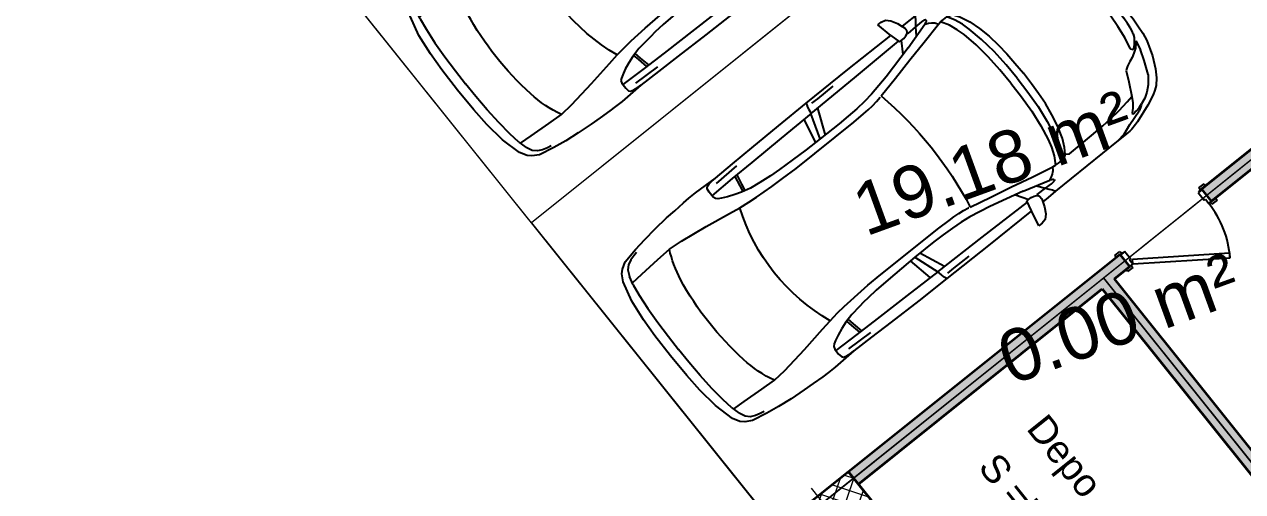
# Model space of a CAD drawing. Header units: metres. Extents: x 7511783 to 7512372, y 4692307 to 4692611.
# Drawn here: x 7511994.09 to 7512003.39, y 4692551.45 to 4692555.02 of the extents above; entities that cross this region are included whole.
import ezdxf

# ---------------------------------------------------------------- set-up
doc = ezdxf.new("R2010")
doc.units = ezdxf.units.M
doc.layers.get('0').update_dxf_attribs({"lineweight": 0})
for name, color, linetype, lineweight in [('A - Fill Zone_Pen_No__145', 144, 'Continuous', 0), ('A - Muret', 7, 'Continuous', 0), ('A - Muret_Pen_No__102', 254, 'Continuous', 0), ('A - Muret_Pen_No__7', 7, 'Continuous', 0), ('A - Shtyllat', 7, 'Continuous', 0), ('A - Shtyllat_Pen_No__1', 7, 'Continuous', 0), ('A - Shtyllat_Pen_No__7', 7, 'Continuous', 0), ('A -Polyline_Pen_No__1', 7, 'Continuous', 0), ('ARCHICAD Doors_Pen_No__42', 8, 'Continuous', 0), ('garazhat-netw', 1, 'Continuous', 0), ('Interior - Furniture _Pen_No__42', 8, 'Continuous', 0)]:
    doc.layers.add(name, color=color, linetype=linetype, lineweight=lineweight)
doc.styles.add('GENERATED_STYLE_1', font='arial.ttf')
doc.styles.get("Standard").update_dxf_attribs({"font": 'arial.ttf'})

# ---------------------------------------------------------------- blocks, each defined once
blk = doc.blocks.new('Door 22_2')
at = {"layer": 'ARCHICAD Doors_Pen_No__42', "color": 8, "linetype": 'Continuous', "lineweight": 25}
for p, q in [((-260.3921784050518, 393.9747868736185), (-237.4491209510099, 426.7408686451782)), ((349.0569425459581, -32.76608177155968), (-260.3921784050518, 393.9747868736185)), ((-237.4491209510099, 426.7408686451782), (371.9999999999999, 0)), ((-437, 0), (-437, 19)), ((-437, 19), (-387, 19)), ((-387, 0), (-437, 0)), ((-400, 0), (-437, 0)), ((-400, 0), (-437, 0)), ((-372.0000000000001, 0), (-400, 0)), ((-400, 0), (-400, -115)), ((-400, 0), (-400, -115)), ((-400, 0), (-400, -115)), ((-387, 19), (-387, 0)), ((-372.0000000000001, -40), (-372.0000000000001, 0)), ((371.9999999999999, 0), (349.0569425459581, -32.76608177155968)), ((400, 0), (372.0000000000001, 0)), ((372.0000000000001, 0), (372.0000000000001, -40)), ((387, 19), (437, 19)), ((387, 0), (387, 19)), ((437, 0), (387, 0)), ((400, -115), (400, 0)), ((400, 0), (400, -115)), ((400, 0), (400, -115)), ((400, 0), (437, 0)), ((400, 0), (437, 0)), ((437, 19), (437, 0)), ((-360, -40), (-372.0000000000001, -40)), ((-360, -115), (-360, -40)), ((372.0000000000001, -40), (360, -40)), ((360, -40), (360, -115)), ((-437, -138.9999999999999), (-437, -120)), ((-437, -120), (-387, -120)), ((-400, -120), (-437, -120)), ((-400, -120), (-437, -120)), ((-387, -138.9999999999999), (-437, -138.9999999999999)), ((-400, -120), (-400, -115)), ((-400, -115), (-375, -115)), ((-400, -115), (-360, -115)), ((-400, -115), (-400, -120)), ((-400, -115), (-400, -120)), ((-375, -120), (-400, -120)), ((-387, -120), (-387, -138.9999999999999)), ((-375, -115), (-375, -120)), ((360, -115), (400, -115)), ((375, -120), (375, -115)), ((375, -115), (400, -115)), ((400, -120), (375, -120)), ((387, -120), (437, -120)), ((387, -138.9999999999999), (387, -120)), ((437, -138.9999999999999), (387, -138.9999999999999)), ((400, -115), (400, -120)), ((400, -115), (400, -120)), ((400, -115), (400, -120)), ((400, -120), (437, -120)), ((400, -120), (437, -120)), ((437, -120), (437, -138.9999999999999))]:
    blk.add_line(p, q, dxfattribs=at)
blk.add_arc((371.9999999999999, 0), 744, 145, 180, dxfattribs=at)
blk = doc.blocks.new('Door 22')
at = {"layer": 'ARCHICAD Doors_Pen_No__42', "color": 8, "linetype": 'Continuous', "lineweight": 25}
for p, q in [((-260.3921784050518, 393.9747868736185), (-237.4491209510099, 426.7408686451782)), ((349.0569425459581, -32.76608177155968), (-260.3921784050518, 393.9747868736185)), ((-237.4491209510099, 426.7408686451782), (371.9999999999999, 0)), ((-387, 23.99999999999998), (-437, 23.99999999999998)), ((-437, 23.99999999999998), (-437, 4.99999999999999)), ((-437, 4.99999999999999), (-387, 4.99999999999999)), ((-400, 4.99999999999999), (-437, 4.99999999999999)), ((-400, 4.99999999999999), (-437, 4.99999999999999)), ((-375, 4.99999999999999), (-400, 4.99999999999999)), ((-400, 4.99999999999999), (-400, 0)), ((-400, 0), (-400, 4.99999999999999)), ((-400, 0), (-400, 4.99999999999999)), ((-400, 0), (-375, 0)), ((-372.0000000000001, 0), (-400, 0)), ((-400, 0), (-400, -115)), ((-400, -115), (-400, 0)), ((-400, -115), (-400, 0)), ((-387, 4.99999999999999), (-387, 23.99999999999998)), ((-375, 0), (-375, 4.99999999999999)), ((-372.0000000000001, -40), (-372.0000000000001, 0)), ((371.9999999999999, 0), (349.0569425459581, -32.76608177155968)), ((400, 0), (372.0000000000001, 0)), ((372.0000000000001, 0), (372.0000000000001, -40)), ((400, 4.99999999999999), (375, 4.99999999999999)), ((375, 4.99999999999999), (375, 0)), ((375, 0), (400, 0)), ((437, 23.99999999999998), (387, 23.99999999999998)), ((387, 23.99999999999998), (387, 4.99999999999999)), ((387, 4.99999999999999), (437, 4.99999999999999)), ((400, 0), (400, 4.99999999999999)), ((400, 0), (400, 4.99999999999999)), ((400, 0), (400, 4.99999999999999)), ((400, 4.99999999999999), (437, 4.99999999999999)), ((400, 4.99999999999999), (437, 4.99999999999999)), ((400, -115), (400, 0)), ((400, -115), (400, 0)), ((400, -115), (400, 0)), ((437, 4.99999999999999), (437, 23.99999999999998)), ((-360, -40), (-372.0000000000001, -40)), ((-360, -115), (-360, -40)), ((372.0000000000001, -40), (360, -40)), ((360, -40), (360, -115)), ((-387, -115), (-437, -115)), ((-437, -115), (-437, -134)), ((-400, -115), (-437, -115)), ((-400, -115), (-437, -115)), ((-437, -134), (-387, -134)), ((-400, -115), (-360, -115)), ((-387, -134), (-387, -115)), ((360, -115), (400, -115)), ((437, -115), (387, -115)), ((387, -115), (387, -134)), ((387, -134), (437, -134)), ((400, -115), (437, -115)), ((400, -115), (437, -115)), ((437, -134), (437, -115))]:
    blk.add_line(p, q, dxfattribs=at)
blk.add_arc((371.9999999999999, 0), 744, 145, 180, dxfattribs=at)
blk = doc.blocks.new('Wall_66', base_point=(75869.32925527594, -60330.84887310132))
at = {"layer": 'A - Muret_Pen_No__102', "linetype": 'Continuous', "lineweight": 0}
for points in [[(75869.3361786271, -60330.84731343524), (76217.19494140375, -61881.97998520148), (76334.28647100816, -61855.72035009675), (76161.48160433388, -61085.18428802803), (76044.50282644822, -61111.4347390955)], [(76509.35066587248, -62636.33066520369), (76392.25908123996, -62662.59030681806), (76484.16780874423, -63072.41078044781), (76601.25935708471, -63046.15113883344)], [(76659.23202568662, -63853.02110271774), (76932.5725154128, -65071.84514858833), (77049.66413633733, -65045.58550697396), (76776.3235740271, -63826.7614973954)]]:
    blk.add_hatch(color=254, dxfattribs=at).paths.add_polyline_path(points)
at = {"layer": 'A - Muret_Pen_No__7', "color": 7, "linetype": 'Continuous', "lineweight": 35}
for p, q in [((76334.28645996685, -61855.72034614041), (76326.1897406048, -61819.61711726028)), ((76217.19490684207, -61881.9799765039), (76209.09818747999, -61845.87674762376)), ((76222.0737215556, -61880.88582523875), (76217.19490684207, -61881.9799765039)), ((76334.28645996685, -61855.72034614041), (76222.0737215556, -61880.88582523875)), ((76397.13792397878, -62661.49617940397), (76392.25910926524, -62662.59033066911)), ((76392.25910926524, -62662.59033066911), (76400.35582862732, -62698.69355954925)), ((76509.35066239003, -62636.33070030564), (76397.13792397878, -62661.49617940397)), ((76509.35066239003, -62636.33070030564), (76517.44738175209, -62672.43392918578)), ((76484.16781553742, -63072.41076660584), (76476.07109617535, -63036.30753772571)), ((76484.16781553742, -63072.41076660584), (76596.38055394866, -63047.24528750751)), ((76601.2593686622, -63046.15113624237), (76593.16264930012, -63010.04790736223)), ((76596.38055394866, -63047.24528750751), (76601.2593686622, -63046.15113624237)), ((76659.23201796059, -63853.02112077106), (76771.44475637184, -63827.85564167273)), ((76659.23201796059, -63853.02112077106), (76667.32873732266, -63889.1243496512)), ((76771.44475637184, -63827.85564167273), (76776.32357108538, -63826.76149040758)), ((76776.32357108538, -63826.76149040758), (76784.42029044744, -63862.86471928772))]:
    blk.add_line(p, q, dxfattribs=at)
at = {"layer": 'A - Muret_Pen_No__7', "color": 7, "linetype": 'Continuous', "lineweight": 35, "flags": 128}
for points in [[(75869.32925527594, -60330.84887310132), (76217.19490605514, -61881.97997299497)], [(76334.28645917992, -61855.7203426315), (76161.48157373241, -61085.18427093032)], [(76392.25910665521, -62662.59031903098), (76484.16781285482, -63072.41075464419)], [(76542.17520034435, -62782.69514171164), (76509.35065978, -62636.3306886675)], [(76601.2593659796, -63046.15112428072), (76568.43483070785, -62899.78669483639)], [(76659.23201007188, -63853.02108559533), (76932.57255871246, -65071.84514858833)], [(77049.66411183725, -65045.58551822487), (76776.32356319665, -63826.76145523185)], [(76932.57255871246, -65071.84514858833), (77049.66411183725, -65045.58551822487)]]:
    blk.add_lwpolyline(points, dxfattribs=at)
at = {"layer": 'ARCHICAD Doors_Pen_No__42', "color": 8, "linetype": 'Continuous', "lineweight": 25, "zscale": 1000, "rotation": 282.6403374234971}
blk.add_blockref('Door 22_2', (76421.81856117844, -62246.02552322303), dxfattribs=at)
at = {"layer": 'ARCHICAD Doors_Pen_No__42', "color": 8, "linetype": 'Continuous', "lineweight": 25, "xscale": -0.9999999999999998, "zscale": 1000, "rotation": 282.6403374234971}
blk.add_blockref('Door 22', (76683.91265516024, -63437.55046459012), dxfattribs=at)
blk = doc.blocks.new('Wall_67', base_point=(76481.04478121082, -60316.56197944703))
at = {"layer": 'A - Muret_Pen_No__102', "linetype": 'Continuous', "lineweight": 0}
for points in [[(81552.77836814358, -59055.46211245881), (79826.08316179363, -59442.93880958888), (79852.35816777733, -59560.02692335826), (81579.05337412728, -59172.55022622819)], [(76454.7766393055, -60199.47234831565), (76481.05164528922, -60316.56046208503), (79071.77079355328, -59735.19357901111), (79045.49578756958, -59618.10546524173)]]:
    blk.add_hatch(color=254, dxfattribs=at).paths.add_polyline_path(points)
at = {"layer": 'A - Muret_Pen_No__7', "color": 7, "linetype": 'Continuous', "lineweight": 35}
for p, q in [((79826.08317875642, -59442.93879673466), (79862.18534453615, -59434.83733847004)), ((79827.1779704138, -59447.81746778597), (79826.08317875642, -59442.93879673466)), ((79852.3581785336, -59560.02690196619), (79827.1779704138, -59447.81746778597)), ((79852.3581785336, -59560.02690196619), (79888.46034431331, -59551.92544370157)), ((79045.49581054623, -59618.10546191578), (79009.3936447665, -59626.20692018042)), ((79046.5906022036, -59622.9841329671), (79045.49581054623, -59618.10546191578)), ((79071.77081032337, -59735.19356714731), (79046.5906022036, -59622.9841329671)), ((79071.77081032337, -59735.19356714731), (79035.66864454366, -59743.29502541195))]:
    blk.add_line(p, q, dxfattribs=at)
at = {"layer": 'A - Muret_Pen_No__7', "color": 7, "linetype": 'Continuous', "lineweight": 35, "flags": 128}
for points in [[(81552.7783743501, -59055.46206893427), (79826.08320539519, -59442.93879075682)], [(81579.05337412728, -59172.5501741658), (81552.7783743501, -59055.46206893427)], [(79852.35820517236, -59560.02689598835), (81579.05337412728, -59172.5501741658)], [(79045.49584574952, -59618.10545401603), (76454.76978143364, -60199.4738742155)], [(76481.04478121082, -60316.56197944703), (78808.32257254375, -59794.3123168723)], [(78925.41067878397, -59768.03731686878), (79071.7708455267, -59735.19355924756)]]:
    blk.add_lwpolyline(points, dxfattribs=at)
at = {"layer": 'ARCHICAD Doors_Pen_No__42', "color": 8, "linetype": 'Continuous', "lineweight": 25, "zscale": 1000, "rotation": 192.6478581666995}
blk.add_blockref('Door 22_2', (79462.06449442849, -59647.61023455675), dxfattribs=at)
blk = doc.blocks.new('Wall_68', base_point=(78808.32257254375, -59794.3123168723))
at = {"layer": 'A - Muret_Pen_No__102', "linetype": 'Continuous', "lineweight": 0}
blk.add_hatch(color=254, dxfattribs=at).paths.add_polyline_path([(78808.32257254375, -59794.31231687229), (79845.39199156147, -64418.59937994904), (79962.48354468626, -64392.33974958558), (78925.41067878397, -59768.03731686877)])
at = {"layer": 'A - Muret_Pen_No__7', "color": 7, "linetype": 'Continuous', "lineweight": 35, "flags": 128}
for points in [[(78808.32257254375, -59794.31231687229), (79337.90308006862, -62155.70900343581)], [(79962.48354468626, -64392.33974958558), (78925.41067878397, -59768.03731686877)], [(79364.16271043208, -62272.80055656058), (79845.39199156147, -64418.59937994904)], [(79845.39199156147, -64418.59937994904), (79962.48354468626, -64392.33974958558)]]:
    blk.add_lwpolyline(points, dxfattribs=at)
blk = doc.blocks.new('Column_159', base_point=(76249.63972063035, -60655.45351618104))
at = {"layer": 'A - Shtyllat', "linetype": 'Continuous', "lineweight": 0}
h = blk.add_hatch(dxfattribs=at)
h.set_pattern_fill('CONCRETE_BLOCK', color=18, style=0, pattern_type=2)
h.set_pattern_definition([(44.99999999999998, (0, 0), (-68.94290863686237, 68.94290863686243), []), (135.0000000000001, (0, 0), (68.94290863686219, 68.94290863686261), [])])
h.paths.add_polyline_path([(76629.94331629973, -60980.05970084323), (76454.77665111862, -60199.47233263302), (75869.33612496099, -60330.84733151885), (76044.50279014208, -61111.43469972907)])
at = {"layer": 'A - Shtyllat_Pen_No__1', "color": 7, "linetype": 'Continuous', "lineweight": 13}
for p, q in [((76232.12305411225, -60577.39477936002), (76144.5397215217, -60187.10109525492)), ((76327.69845745138, -60637.93684966293), (76620.4187205302, -60572.24935022001)), ((76171.58098380934, -60672.97018269915), (75878.86072073052, -60738.65768214207)), ((76267.15638714845, -60733.51225300206), (76354.73971973901, -61123.80593710716))]:
    blk.add_line(p, q, dxfattribs=at)
blk.add_point((76249.63972063035, -60655.45351618104), dxfattribs=at)
at = {"layer": 'A - Shtyllat_Pen_No__7', "color": 7, "linetype": 'Continuous', "lineweight": 35, "flags": 128}
blk.add_lwpolyline([(76629.94331629973, -60980.05970084323), (76454.77665111862, -60199.47233263302), (75869.33612496099, -60330.84733151885), (76044.50279014208, -61111.43469972907)], close=True, dxfattribs=at)
blk = doc.blocks.new('Car 05 22')
at = {"layer": 'Interior - Furniture _Pen_No__42', "color": 8, "linetype": 'Continuous', "lineweight": 25}
for p, q in [((1961.117547741, 983.221158223), (1928.938242309, 983.221158223)), ((1928.938242309, 983.221158223), (1957.843908175, 858.0544967500001)), ((1996.903176747, 974.9060932165999), (1961.117547741, 983.221158223)), ((2026.89661068, 945.007687052), (1996.903176747, 974.9060932165999)), ((2054.5732194, 897.577022836), (2026.89661068, 945.007687052)), ((-251.752794228, 841.043733947), (-372.3345973750002, 830.229933465)), ((-168.2198443133, 844.6061713611999), (-251.752794228, 841.043733947)), ((-78.35772569479998, 850.6357850930001), (-168.2198443133, 844.6061713611999)), ((-24.036324899, 852.2918850640001), (-78.35772569479998, 850.6357850930001)), ((40.3182760438, 852.3336850629998), (-24.036324899, 852.2918850640001)), ((230.8030912739, 845.5192631063), (40.3182760438, 852.3336850629998)), ((138.886242882, 832.3883788069998), (165.168377873, 840.275885275)), ((165.168377873, 840.275885275), (194.733578306, 844.324685204)), ((194.733578306, 844.324685204), (230.803091274, 845.519263106)), ((400.0158099590001, 847.596806379), (230.8030912739, 845.5192631063)), ((590.7241636140001, 851.6786068920001), (400.0158099590001, 847.596806379)), ((856.5325990199999, 856.169707455), (590.7241636140001, 851.6786068920001)), ((1129.8609284, 858.5331077519999), (856.5325990199999, 856.169707455)), ((1120.69723063, 838.160005195), (1120.16623076, 836.3248049650001)), ((1129.8609284, 858.5331077519999), (1120.69723063, 838.160005195)), ((1536.1071561, 860.3802508980001), (1129.8609284, 858.5331077519999)), ((1957.843908175, 858.0544967500001), (1536.1071561, 860.3802508980001)), ((1957.84390817, 858.0544967500001), (1977.22141076, 777.427813481)), ((2067.91700908, 857.6794056350001), (2054.5732194, 897.577022836)), ((2119.91703998, 857.4374531180001), (2067.91700908, 857.6794056350001)), ((2075.28112592, 835.6608695470001), (2067.91700908, 857.6794056350001)), ((2193.165590015, 856.4504063259001), (2119.91703998, 857.4374531180001)), ((2182.27381684, 834.081841238), (2193.16559002, 856.4504063260001)), ((2808.01466132, 852.5547640039999), (2193.165590015, 856.4504063259001)), ((2855.711363900001, 852.6327640009998), (2808.01466132, 852.5547640039999)), ((2808.01466132, 852.5547640039999), (2876.86636504, 843.317264394)), ((2891.44016583, 852.5287640049999), (2855.711363900001, 852.6327640009998)), ((2876.86636504, 843.317264394), (2954.16376923, 813.731165643)), ((2922.51356751, 852.034364026), (2891.44016583, 852.5287640049999)), ((2945.17226874, 849.4061641369999), (2922.51356751, 852.034364026)), ((2989.61447115, 839.6482645490003), (2945.17226874, 849.4061641369999)), ((3013.55027244, 833.064864827), (2989.61447115, 839.6482645490003)), ((-757.6903274910002, 747.022066986), (-784.8200333720001, 721.8124613509999)), ((-706.3378894982, 775.7872218095), (-757.6903274910002, 747.022066986)), ((-585.227090103, 801.027979058), (-706.3378894982, 775.7872218095)), ((-664.8727541800001, 760.961322365), (-701.0941271610001, 743.2591195180001)), ((-626.571782751, 772.4860242179999), (-664.8727541800001, 760.961322365)), ((-594.8871138119998, 778.4895580349998), (-626.571782751, 772.4860242179999)), ((-483.1389679684001, 817.2581826864), (-585.227090103, 801.027979058)), ((-372.3345973750002, 830.229933465), (-483.1389679684001, 817.2581826864)), ((124.560977278, 791.3967861309999), (129.0398444, 820.4687779309999)), ((125.693926866, 743.8968737240001), (124.560977278, 791.3967861309999)), ((327.3887276080001, 761.920895626), (125.394377448, 756.455747737)), ((129.0398444, 820.4687779309999), (138.886242882, 832.3883788069998)), ((210.873013229, 809.2317387879999), (418.0703055720001, 816.1926024380003)), ((521.9507803269998, 764.6728959719999), (327.3887276080001, 761.920895626)), ((355.2943663540001, 762.315609428), (339.1227247570001, 683.1192857359999)), ((373.4006373970002, 762.5717151969999), (357.2289958010001, 683.375391506)), ((813.627009446, 769.327996556), (521.9507803269998, 764.6728959719999)), ((1108.59023357, 773.98329714), (813.627009446, 769.327996556)), ((1036.25651944, 772.8416796290002), (996.5002997029998, 578.7916468290002)), ((1041.96657906, 578.0240872360001), (1107.56627095, 773.967136299)), ((1173.32542975, 774.895061201), (1090.33970038, 577.89253068)), ((1115.14443198, 808.948201529), (1108.59023357, 773.98329714)), ((1108.59023357, 773.98329714), (1537.61805657, 780.025947399)), ((1119.51383092, 833.2672045809999), (1115.14443198, 808.948201529)), ((1120.16623076, 836.3248049650001), (1119.51383092, 833.2672045809999)), ((1162.63563846, 830.4777734580001), (1220.13025657, 829.0713745190002)), ((1220.13025657, 829.0713745190002), (1369.65750367, 831.489072695)), ((1537.61805657, 780.025611521), (1974.99295641, 786.0764425990001)), ((1939.15395607, 686.22492547), (1995.917261, 777.427813481)), ((1977.22141076, 777.427813481), (2019.59119012, 777.427813481)), ((2000.39650233, 701.591770694), (2213.53100788, 762.9814866290001)), ((2019.59119012, 777.427813481), (2044.48611622, 783.069509224)), ((2044.48611622, 783.069509224), (2063.35562216, 792.2740022800001)), ((2063.35562216, 792.2740022800001), (2070.42572439, 799.8521965630001)), ((2068.68333559, 787.696981005), (2065.39356605, 794.4584027669999)), ((2068.68333559, 787.696981005), (2148.02030692, 790.4828861469999)), ((2070.42572439, 799.8521965630001), (2075.2191259, 809.3983893609999)), ((2075.2191259, 809.3983893609999), (2075.28112592, 835.6608695470001)), ((2106.51930118, 732.1586113790001), (2148.02030692, 790.4828861469999)), ((2148.02030692, 790.4828861469999), (2166.81146925, 813.814537484)), ((2148.02030692, 790.4828861469999), (2205.61920777, 792.204186117)), ((2166.81146925, 813.814537484), (2182.27381684, 834.081841238)), ((2205.61920777, 792.204186117), (2227.21980808, 791.0038861380001)), ((2226.59190807, 769.8777067159999), (2213.53100788, 762.9814866290001)), ((2213.53100788, 762.9814866290001), (2238.34670825, 752.240186817)), ((2234.36910819, 773.9630864369999), (2226.59190807, 769.8828865080001)), ((2227.21980808, 791.0038861380001), (2232.61990816, 790.029986155)), ((2232.61990816, 790.029986155), (2237.93539134, 787.2871225249999)), ((2238.46067648, 776.864360243), (2234.36910819, 773.9630864369999)), ((2240.81890828, 784.03918626), (2237.93539134, 787.2871225249999)), ((2238.34670825, 752.240186817), (2258.53170854, 739.717487037)), ((2238.46067648, 776.864360243), (2240.85090828, 780.5209863219999)), ((2240.85090828, 780.5209863219999), (2240.81890828, 784.03918626)), ((2904.11849592, 832.8863289209997), (2905.06820589, 832.8379901159999)), ((2954.16376923, 813.731165643), (3075.78877375, 774.6896785450001)), ((3154.26138006, 782.5577669589998), (3013.55027244, 833.064864827)), ((3022.47491973, 758.305686711), (3023.66221975, 762.4851866380001)), ((3024.49924208, 753.7186598590001), (3022.47491973, 758.305686711)), ((3023.66221975, 762.4851866380001), (3034.64521991, 765.0503865930001)), ((3037.91041996, 743.452886971), (3024.49924208, 753.7186598590001)), ((3034.64521991, 765.0503865930001), (3046.93432009, 763.817386614)), ((3046.93432009, 763.817386614), (3060.9451203, 762.9292866300001)), ((3060.9451203, 762.9292866300001), (3089.85712072, 757.3861867269998)), ((3100.48402088, 763.1120866269999), (3075.78877375, 774.6896785450001)), ((3089.85712072, 757.3861867269998), (3108.43932099, 751.4304868319999)), ((3114.13862108, 753.3111867989999), (3100.48402088, 763.1120866269999)), ((3108.43932099, 751.4304868319999), (3122.8656212, 746.4359869189999)), ((3122.8656212, 746.4359869189999), (3114.13862108, 753.3111867989999)), ((3170.0706946, 726.5554905960001), (3122.8656212, 746.4359869189999)), ((3235.883818752, 747.6101556219), (3154.26138006, 782.5577669589998)), ((3269.07948628, 728.3294692490001), (3235.883818752, 747.6101556219)), ((-815.0478655078, 667.7598955197002), (-855.0523550635, 511.0116477078998)), ((-784.8200333720001, 721.8124613509999), (-815.0478655078, 667.7598955197002)), ((-768.2719792499998, 602.2788720830002), (-750.577082573, 669.7773949330001)), ((-729.425104913, 716.3992494200002), (-750.577082573, 669.7773949330001)), ((-701.0941271610001, 743.2591195180001), (-729.425104913, 716.3992494200002)), ((132.429139117, 722.8048827370001), (125.693926866, 743.8968737240001)), ((146.670770152, 710.6062742990001), (132.429139117, 722.8048827370001)), ((171.252864179, 696.6287725440001), (146.670770152, 710.6062742990001)), ((212.566754139, 676.5412700230002), (171.252864179, 696.6287725440001)), ((266.3151410770001, 654.566867265), (212.566754139, 676.5412700230002)), ((319.4903281550001, 636.426864989), (266.3151410770001, 654.566867265)), ((339.1227247570001, 683.1192857359999), (329.5580559370001, 633.8673348859999)), ((357.2289958010001, 683.375391506), (346.76505809, 629.492778784)), ((2000.39650233, 701.591770694), (1730.35620914, 633.8338533080002)), ((1952.84760406, 621.338789111), (2122.045506540001, 659.9572884350001)), ((2122.045506540001, 659.9572884350001), (2293.79610906, 697.6509877739999)), ((2258.53170854, 739.717487037), (2269.0398087, 731.086787188)), ((2269.0398087, 731.086787188), (2278.83550884, 721.965087348)), ((2278.83550884, 721.965087348), (2293.79610906, 697.6509877739999)), ((2293.79610906, 697.6509877739999), (2317.1870094, 700.7385877199999)), ((2293.79610906, 697.6386630720001), (2293.79610906, 697.6509877739999)), ((2317.1870094, 700.7385877199999), (2345.74280982, 702.7498876850001)), ((2355.134199750001, 639.912801441), (2317.1870094, 700.7385877199999)), ((2345.74280982, 702.7498876850001), (2378.929310310001, 702.0184876970001)), ((2410.10490185, 649.1086815510001), (2378.929310310001, 702.0184876970001)), ((2378.929310310001, 702.0184876970001), (2410.57231077, 694.2028878339999)), ((2410.57231077, 694.2028878339999), (2410.58631694, 694.1782473540001)), ((2428.73881104, 681.7061880529999), (2410.57231077, 694.2028878339999)), ((2428.73881104, 681.7061880529999), (2457.25830016, 700.035535323)), ((2428.77597173, 681.700745325), (2428.73881104, 681.7061880529999)), ((2428.77597173, 681.700745325), (2456.66545813, 639.8418234830003)), ((2457.25830016, 700.035535323), (2535.4819126, 697.9905877680001)), ((2535.422612600001, 697.9916562040003), (2673.21491462, 695.5089878119999)), ((2535.46586986, 697.9894090810001), (2535.4819126, 697.988971943)), ((2673.21491462, 695.5089878119999), (2787.200816290001, 691.4809878819998)), ((2787.200816290001, 691.4809878819998), (2868.415817480001, 687.223087957)), ((2868.395882330001, 687.22488671), (2959.72331881, 678.984388101)), ((2959.72331881, 678.984388101), (2868.415817480001, 687.1969879569999)), ((2959.72331881, 678.984388101), (3047.2313201, 666.2002883250001)), ((3050.61522015, 730.6688871950001), (3037.91041996, 743.452886971)), ((3047.20992906, 666.2041971140001), (3100.00912087, 656.556188494)), ((3064.50712035, 714.6457874760001), (3050.61522015, 730.6688871950001)), ((3076.97452053, 697.807687771), (3064.50712035, 714.6457874760001)), ((3100.00912087, 656.556188494), (3076.97452053, 697.807687771)), ((3152.92075342, 553.873393456), (3100.00912087, 656.556188494)), ((3211.69204952, 701.0151137130001), (3170.0706946, 726.5554905960001)), ((3254.25934432, 663.1775183300001), (3211.69204952, 701.0151137130001)), ((3301.867263790001, 602.80900872), (3254.25934432, 663.1775183300001)), ((3298.56678787, 705.6390702070001), (3269.07948628, 728.3294692490001)), ((3337.33388997, 663.3806719909999), (3298.56678787, 705.6390702070001)), ((3374.49419199, 603.583974516), (3337.33388997, 663.3806719909999)), ((-768.2719792499998, 602.2788720830002), (-782.764796709, 510.0106247469999)), ((-764.3441764490001, 617.261773195), (-665.728145997, 623.9546285630003)), ((-665.728145997, 623.9546285630003), (-500.877431885, 634.180288886)), ((-500.877431885, 634.180288886), (-383.0238853850001, 641.9613403830001)), ((-383.0238853850001, 641.9613403830001), (-274.220886173, 631.318400078)), ((-274.220886173, 631.318400078), (-56.404854203, 600.536895199)), ((-56.404854203, 600.536895199), (145.941775497, 566.5900898169999)), ((145.941775497, 566.5900898169999), (233.261172115, 552.312592089)), ((392.7088835140001, 617.8124267930001), (319.4903281550001, 636.426864989)), ((474.8166917820001, 607.1053878569999), (392.7088835140001, 617.8124267930001)), ((521.3449804749999, 601.6186871690002), (474.8166917820001, 607.1053878569999)), ((569.9935686519999, 596.8381865689998), (521.3449804749999, 601.6186871690002)), ((652.59274858, 590.9845858339997), (569.9935686519999, 596.8381865689998)), ((772.8388193580001, 584.9903850819998), (652.59274858, 590.9845858339997)), ((907.2666866909999, 580.298084493), (772.8388193580001, 584.9903850819998)), ((1041.96657906, 578.0240872360001), (907.2666866909999, 580.298084493)), ((1227.79815085, 577.5186957939999), (1041.96657906, 578.0240872360001)), ((1316.09897866, 580.475793563), (1227.79815085, 577.5186957939999)), ((1403.02450604, 584.4121905939998), (1316.09897866, 580.475793563)), ((1483.8761315, 590.1361862749999), (1403.02450604, 584.4121905939998)), ((1562.00595611, 600.596478384), (1483.8761315, 590.1361862749999)), ((1730.35620914, 633.8338533080002), (1562.00595611, 600.596478384)), ((1610.72419049, 544.0665862469999), (1779.61280153, 581.7538898049997)), ((1779.61280153, 581.7538898049997), (1952.84760406, 621.338789111)), ((2379.77420337, 575.387091212), (2355.13301598, 639.9159014410001)), ((2397.334105950001, 514.2584815219999), (2379.77250853, 575.3929912130001)), ((2436.02871163, 583.2244924540001), (2410.10490185, 649.1086815510001)), ((2453.63941421, 521.616582688), (2436.02871163, 583.2244924540001)), ((2456.66545813, 639.8418234830003), (2487.236391870001, 574.2621729599999)), ((2487.236391870001, 574.2621729599999), (2491.79934275, 562.0052962960001)), ((2491.79994982, 562.0052962960001), (2517.90263133, 477.034766618)), ((3301.867263790001, 602.80900872), (3346.015513130001, 501.4217980699999)), ((3418.40079436, 512.7439783509999), (3374.49419199, 603.583974516)), ((-855.0523550635, 511.0116477078998), (-874.6778528530002, 344.9579771100001)), ((-782.7621654889999, 510.027376359), (-794.5333543099999, 390.6265818930001)), ((233.261172115, 552.312592089), (315.3092800730001, 541.359190513)), ((315.2936019620001, 541.3606176840001), (384.2945810830001, 535.0794906230001)), ((384.2815104790001, 535.080362318), (454.174320738, 530.4191213629999)), ((454.170282107, 530.4193907049998), (526.242583163, 526.2868907769997)), ((526.2331313149998, 526.2873073839999), (627.7018846490002, 521.814890855)), ((627.698546207, 521.8149872519999), (756.75876515, 518.0884218199999)), ((756.75876515, 518.0884218199999), (1322.62824821, 518.052230308)), ((1322.62824821, 518.052230308), (1420.49779626, 521.652890858)), ((1420.49066257, 521.652523245), (1466.64156934, 524.030772681)), ((1466.62639694, 524.0299908169999), (1510.87647584, 527.594696836)), ((1510.85529759, 527.5929907539999), (1554.25309822, 533.0576906580001)), ((1554.25309822, 533.0576906580001), (1596.82961355, 540.969674969)), ((1597.28918852, 541.1774857889999), (1596.65116701, 540.8889849259999)), ((2419.31580918, 395.7362626700001), (2397.33316008, 514.2635815229997)), ((2477.61661773, 401.0764635800001), (2453.63941421, 521.616582688)), ((2517.90263133, 477.034766618), (2537.54372273, 384.0810341510001)), ((3189.62073735, 475.569766106), (3152.92075342, 553.873393456)), ((3199.39883308, 466.7584630290001), (3189.62073735, 475.569766106)), ((3220.69886845, 454.388540188), (3199.39883308, 466.7584630290001)), ((3346.015513130001, 501.4217980699999), (3374.297465860001, 419.557472908)), ((3457.47689648, 393.0984834030001), (3418.40079436, 512.7439783509999)), ((-794.5333543099999, 390.6265818930001), (-802.4328468090001, 258.715288008)), ((2433.73206705, 266.091642182), (2419.31580918, 395.7362626700001)), ((2493.88922012, 269.050242651), (2477.61661773, 401.0764635800001)), ((2537.54372273, 384.0810341510001), (2551.45611664, 285.6281997640001)), ((3256.10680826, 439.2417534179999), (3220.67662376, 454.4014587129999)), ((3288.390194130001, 425.101248479), (3256.10680826, 439.2417534179999)), ((3319.36158057, 408.41284265), (3288.390194130001, 425.101248479)), ((3353.46269085, 384.2512837760001), (3319.36158057, 408.41284265)), ((3324.654278260001, 377.297531782), (3321.23357975, 370.497229407)), ((3328.30797666, 379.591332583), (3324.654278260001, 377.297531782)), ((3338.468372210001, 379.4523325350001), (3328.30797666, 379.591332583)), ((3363.640761200001, 357.811724976), (3338.468372210001, 379.4523325350001)), ((3377.182392130001, 359.9734848010001), (3353.46269085, 384.2512837760001)), ((3391.09039087, 344.247647689), (3374.297465860001, 419.557472908)), ((3468.34279707, 330.9338860280001), (3457.47689648, 393.0984834030001)), ((-874.6778528530002, 344.9579771100001), (-882.944054645, 194.680643518)), ((2551.45611664, 285.6281997640001), (2559.71041303, 193.693567653)), ((3321.23357975, 370.497229407), (3320.99727986, 362.132926485)), ((3320.99727986, 362.132926485), (3338.31527228, 276.8564967000001)), ((3396.66521323, 315.8049103040001), (3363.640761200001, 357.811724976)), ((3391.09039087, 344.247647689), (3377.182392130001, 359.9734848010001)), ((3408.0703938, 289.3779877820001), (3396.66521323, 315.8049103040001)), ((3408.0703938, 289.3779877820001), (3413.77629411, 267.259988716)), ((3474.4914974, 263.721088865), (3468.34279707, 330.9338860280001)), ((-882.944054645, 194.680643518), (-885.3767076889999, 0)), ((-802.4328468090001, 258.715288008), (-806.8131426489999, 124.936494209)), ((2441.61713002, 131.955220918), (2433.73181129, 266.093942182)), ((2503.10292147, 133.173421111), (2493.88922012, 269.050242651)), ((2559.71041303, 193.693567653), (2564.38081099, 101.185635342)), ((3338.31527228, 276.8564967000001), (3351.882966340001, 172.661960307)), ((3413.77548775, 267.2641933500001), (3418.45445829, 242.866384828)), ((3418.452194370001, 242.878189745), (3424.044894670001, 200.723791525)), ((3424.044894670001, 200.723791525), (3427.72848251, 152.023715234)), ((3478.33319761, 199.917191559), (3474.4914974, 263.721088865)), ((3479.35651311, 164.9481933352), (3478.33319761, 199.917191559)), ((-806.8131426489999, 124.936494209), (-808.0470753050001, 0)), ((2444.0197128, -0.0273000043277), (2441.61701245, 131.957220918)), ((2506.01959488, -3.86e-13), (2503.10292147, 133.173421111)), ((2564.38081099, 101.185635342), (2566.01761027, -0.00610000213065)), ((3351.882966340001, 172.661960307), (3358.343763510001, 75.87012649980001)), ((3432.36383112, 39.98011396419999), (3427.72848251, 152.023715234)), ((3489.519598210001, 164.9481933352), (3479.35651311, 164.9481933352)), ((3489.519598210001, -164.9481933352), (3489.519598210001, 164.9481933352)), ((-885.3767076889999, 0), (-882.944054645, -194.680643518)), ((-806.8131426489999, -124.936494209), (-808.0470753050001, 1.477e-13)), ((2444.0197128, 0.0273000043271), (2441.61701245, -131.957220918)), ((2564.38081099, -101.185635342), (2566.01761027, 0.00610000212997)), ((3353.95786543, 27.8932505984), (3358.343763510001, 75.87012649980001)), ((3353.95786543, 27.8932505984), (3353.95786543, -0.7649002671629999)), ((3353.95786543, -27.8932505984), (3353.95786543, 0.7649002671619999)), ((3370.89075802, 11.74110410089999), (3370.32315827, -0.7649002671629999)), ((3370.89075802, -11.74110410089999), (3370.32315827, 0.7649002671619999)), ((3372.49235732, 23.6550082622), (3370.89075802, 11.74110410089999)), ((3376.267285060001, 38.99395092400001), (3372.49235732, 23.6550082622)), ((3381.98685317, 46.5714162664), (3376.267285060001, 38.99395092400001)), ((3386.21005132, 48.3522168884), (3381.98685317, 46.5714162664)), ((3386.21005132, 48.3522168884), (3394.28954778, 48.3522168884)), ((3398.51284593, 46.5714162664), (3394.28954778, 48.3522168884)), ((3404.23226311, 38.99375151340001), (3398.51284593, 46.5714162664)), ((3404.23226311, 38.99375151340001), (3408.00714178, 23.6550082622)), ((3408.00714178, 23.6550082622), (3409.766541010001, 8.055102813469999)), ((3409.766541010001, 8.055102813469999), (3409.766541010001, -4.961e-13)), ((3431.76949509, 57.3729975776), (3431.76949509, 56.7710829698)), ((3432.04453126, -0.0109000038072), (3432.36383112, 39.98011396419999)), ((3432.04453126, 0.0109000038063), (3432.36383112, -39.98011396419999)), ((2506.01959488, -2.78e-13), (2503.10292147, -133.173421111)), ((3351.882966340001, -172.661960307), (3358.343763510001, -75.87012649980001)), ((3353.95786543, -27.8932505984), (3358.343763510001, -75.87012649980001)), ((3372.49235732, -23.6550082622), (3370.89075802, -11.74110410089999)), ((3376.267285060001, -38.99395092400001), (3372.49235732, -23.6550082622)), ((3381.98685317, -46.5714162664), (3376.267285060001, -38.99395092400001)), ((3386.21005132, -48.3522168884), (3381.98685317, -46.5714162664)), ((3386.21005132, -48.3522168884), (3394.28954778, -48.3522168884)), ((3398.51284593, -46.5714162664), (3394.28954778, -48.3522168884)), ((3404.23226311, -38.99375151340001), (3398.51284593, -46.5714162664)), ((3404.23226311, -38.99375151340001), (3408.00714178, -23.6550082622)), ((3408.00714178, -23.6550082622), (3409.766541010001, -8.055102813469999)), ((3409.766541010001, -8.055102813469999), (3409.766541010001, -3.892e-13)), ((3432.36383112, -39.98011396419999), (3427.72848251, -152.023715234)), ((3431.76949509, -57.3729975776), (3431.76949509, -56.7710829698)), ((-802.4328468090001, -258.715288008), (-806.8131426489999, -124.936494209)), ((2441.61713002, -131.955220918), (2433.73181129, -266.093942182)), ((2503.10292147, -133.173421111), (2493.88922012, -269.050242651)), ((2559.71041303, -193.693567653), (2564.38081099, -101.185635342)), ((3338.31527228, -276.8564967000001), (3351.882966340001, -172.661960307)), ((3424.044894670001, -200.723791525), (3427.72848251, -152.023715234)), ((3478.33319761, -199.917191559), (3479.35651311, -164.9481933352)), ((3479.35651311, -164.9481933352), (3489.519598210001, -164.9481933352)), ((-882.944054645, -194.680643518), (-874.6778528530002, -344.9579771100001)), ((-794.5333543099999, -390.6265818930001), (-802.4328468090001, -258.715288008)), ((2433.73206705, -266.091642182), (2419.31580918, -395.7362626700001)), ((2493.88922012, -269.050242651), (2477.61661773, -401.0764635800001)), ((2551.45611664, -285.6281997640001), (2559.71041303, -193.693567653)), ((3320.99727986, -362.132926485), (3338.31527228, -276.8564967000001)), ((3408.0703938, -289.3779877820001), (3413.77629411, -267.259988716)), ((3413.77548775, -267.2641933500001), (3418.45445829, -242.866384828)), ((3418.452194370001, -242.878189745), (3424.044894670001, -200.723791525)), ((3468.34279707, -330.9338860280001), (3474.4914974, -263.721088865)), ((3474.4914974, -263.721088865), (3478.33319761, -199.917191559)), ((-874.6778528530002, -344.9579771100001), (-855.0523550635, -511.0116477078998)), ((2537.54372273, -384.0810341510001), (2551.45611664, -285.6281997640001)), ((3321.23357975, -370.497229407), (3320.99727986, -362.132926485)), ((3324.654278260001, -377.297531782), (3321.23357975, -370.497229407)), ((3363.640761200001, -357.811724976), (3338.468372210001, -379.4523325350001)), ((3377.182392130001, -359.9734848010001), (3353.46269085, -384.2512837760001)), ((3396.66521323, -315.8049103040001), (3363.640761200001, -357.811724976)), ((3391.09039087, -344.247647689), (3374.297465860001, -419.557472908)), ((3391.09039087, -344.247647689), (3377.182392130001, -359.9734848010001)), ((3408.0703938, -289.3779877820001), (3396.66521323, -315.8049103040001)), ((3457.47689648, -393.0984834030001), (3468.34279707, -330.9338860280001)), ((-782.7621654889999, -510.027376359), (-794.5333543099999, -390.6265818930001)), ((2419.31580918, -395.7362626700001), (2397.33316008, -514.2635815229997)), ((2477.61661773, -401.0764635800001), (2453.63941421, -521.616582688)), ((2517.90263133, -477.034766618), (2537.54372273, -384.0810341510001)), ((3220.69886845, -454.388540188), (3199.39883308, -466.7584630290001)), ((3256.10680826, -439.2417534179999), (3220.67662376, -454.4014587129999)), ((3288.390194130001, -425.101248479), (3256.10680826, -439.2417534179999)), ((3319.36158057, -408.41284265), (3288.390194130001, -425.101248479)), ((3353.46269085, -384.2512837760001), (3319.36158057, -408.41284265)), ((3328.30797666, -379.591332583), (3324.654278260001, -377.297531782)), ((3338.468372210001, -379.4523325350001), (3328.30797666, -379.591332583)), ((3346.015513130001, -501.4217980699999), (3374.297465860001, -419.557472908)), ((3418.40079436, -512.7439783509999), (3457.47689648, -393.0984834030001)), ((-855.0523550635, -511.0116477078998), (-815.0478655078, -667.7598955197002)), ((-768.2719792499998, -602.2788720830002), (-782.764796709, -510.0106247469999)), ((145.941775497, -566.5900898169999), (233.261172115, -552.312592089)), ((233.261172115, -552.312592089), (315.3092800730001, -541.359190513)), ((315.2936019620001, -541.3606176840001), (384.2945810830001, -535.0794906230001)), ((384.2815104790001, -535.080362318), (454.174320738, -530.4191213629999)), ((454.170282107, -530.4193907049998), (526.242583163, -526.2868907769997)), ((526.2331313149998, -526.2873073839999), (627.7018846490002, -521.814890855)), ((627.698546207, -521.8149872519999), (756.75876515, -518.0884218199999)), ((756.75876515, -518.0884218199999), (1322.62824821, -518.052230308)), ((1322.62824821, -518.052230308), (1420.49779626, -521.652890858)), ((1420.49066257, -521.652523245), (1466.64156934, -524.030772681)), ((1466.62639694, -524.0299908169999), (1510.87647584, -527.594696836)), ((1510.85529759, -527.5929907539999), (1554.25309822, -533.0576906580001)), ((1554.25309822, -533.0576906580001), (1596.82961355, -540.969674969)), ((1597.28918852, -541.1774857889999), (1596.65116701, -540.8889849259999)), ((1610.72419049, -544.0665862469999), (1779.61280153, -581.7538898049997)), ((2397.334105950001, -514.2584815219999), (2379.77250853, -575.3929912130001)), ((2453.63941421, -521.616582688), (2436.02871163, -583.2244924540001)), ((2491.79994982, -562.0052962960001), (2517.90263133, -477.034766618)), ((3152.92075342, -553.873393456), (3100.00912087, -656.556188494)), ((3189.62073735, -475.569766106), (3152.92075342, -553.873393456)), ((3199.39883308, -466.7584630290001), (3189.62073735, -475.569766106)), ((3301.867263790001, -602.80900872), (3346.015513130001, -501.4217980699999)), ((3374.49419199, -603.583974516), (3418.40079436, -512.7439783509999)), ((-768.2719792499998, -602.2788720830002), (-750.577082573, -669.7773949330001)), ((-764.3441764490001, -617.261773195), (-665.728145997, -623.9546285630003)), ((-665.728145997, -623.9546285630003), (-500.877431885, -634.180288886)), ((-500.877431885, -634.180288886), (-383.0238853850001, -641.9613403830001)), ((-383.0238853850001, -641.9613403830001), (-274.220886173, -631.318400078)), ((-274.220886173, -631.318400078), (-56.404854203, -600.536895199)), ((-56.404854203, -600.536895199), (145.941775497, -566.5900898169999)), ((319.4903281550001, -636.426864989), (266.3151410770001, -654.566867265)), ((392.7088835140001, -617.8124267930001), (319.4903281550001, -636.426864989)), ((339.1227247570001, -683.1192857359999), (329.5580559370001, -633.8673348859999)), ((357.2289958010001, -683.375391506), (346.76505809, -629.492778784)), ((474.8166917820001, -607.1053878569999), (392.7088835140001, -617.8124267930001)), ((521.3449804749999, -601.6186871690002), (474.8166917820001, -607.1053878569999)), ((569.9935686519999, -596.8381865689998), (521.3449804749999, -601.6186871690002)), ((652.59274858, -590.9845858339997), (569.9935686519999, -596.8381865689998)), ((772.8388193580001, -584.9903850819998), (652.59274858, -590.9845858339997)), ((907.2666866909999, -580.298084493), (772.8388193580001, -584.9903850819998)), ((1041.96657906, -578.0240872360001), (907.2666866909999, -580.298084493)), ((1036.25651944, -772.8416796290002), (996.5002997029998, -578.7916468290002)), ((1227.79815085, -577.5186957939999), (1041.96657906, -578.0240872360001)), ((1041.96657906, -578.0240872360001), (1107.56627095, -773.967136299)), ((1173.32542975, -774.895061201), (1090.33970038, -577.89253068)), ((1316.09897866, -580.475793563), (1227.79815085, -577.5186957939999)), ((1403.02450604, -584.4121905939998), (1316.09897866, -580.475793563)), ((1483.8761315, -590.1361862749999), (1403.02450604, -584.4121905939998)), ((1562.00595611, -600.596478384), (1483.8761315, -590.1361862749999)), ((1730.35620914, -633.8338533080002), (1562.00595611, -600.596478384)), ((2000.39650233, -701.591770694), (1730.35620914, -633.8338533080002)), ((1779.61280153, -581.7538898049997), (1952.84760406, -621.338789111)), ((1952.84760406, -621.338789111), (2122.045506540001, -659.9572884350001)), ((2355.134199750001, -639.912801441), (2317.1870094, -700.7385877199999)), ((2379.77420337, -575.387091212), (2355.13301598, -639.9159014410001)), ((2410.10490185, -649.1086815510001), (2378.929310310001, -702.0184876970001)), ((2436.02871163, -583.2244924540001), (2410.10490185, -649.1086815510001)), ((2428.77597173, -681.700745325), (2456.66545813, -639.8418234830003)), ((2456.66545813, -639.8418234830003), (2487.236391870001, -574.2621729599999)), ((2487.236391870001, -574.2621729599999), (2491.79934275, -562.0052962960001)), ((3301.867263790001, -602.80900872), (3254.25934432, -663.1775183300001)), ((3337.33388997, -663.3806719909999), (3374.49419199, -603.583974516)), ((-815.0478655078, -667.7598955197002), (-784.8200333720001, -721.8124613509999)), ((-784.8200333720001, -721.8124613509999), (-757.6903274910002, -747.022066986)), ((-729.425104913, -716.3992494200002), (-750.577082573, -669.7773949330001)), ((-701.0941271610001, -743.2591195180001), (-729.425104913, -716.3992494200002)), ((-664.8727541800001, -760.961322365), (-701.0941271610001, -743.2591195180001)), ((125.693926866, -743.8968737240001), (124.560977278, -791.3967861309999)), ((132.429139117, -722.8048827370001), (125.693926866, -743.8968737240001)), ((146.670770152, -710.6062742990001), (132.429139117, -722.8048827370001)), ((171.252864179, -696.6287725440001), (146.670770152, -710.6062742990001)), ((212.566754139, -676.5412700230002), (171.252864179, -696.6287725440001)), ((266.3151410770001, -654.566867265), (212.566754139, -676.5412700230002)), ((355.2943663540001, -762.315609428), (339.1227247570001, -683.1192857359999)), ((373.4006373970002, -762.5717151969999), (357.2289958010001, -683.375391506)), ((1939.15395607, -686.22492547), (1995.917261, -777.427813481)), ((2000.39650233, -701.591770694), (2213.53100788, -762.9814866290001)), ((2106.51930118, -732.1586113790001), (2148.02030692, -790.4828861469999)), ((2122.045506540001, -659.9572884350001), (2293.79610906, -697.6509877739999)), ((2238.34670825, -752.240186817), (2258.53170854, -739.717487037)), ((2258.53170854, -739.717487037), (2269.0398087, -731.086787188)), ((2269.0398087, -731.086787188), (2278.83550884, -721.965087348)), ((2278.83550884, -721.965087348), (2293.79610906, -697.6509877739999)), ((2293.79610906, -697.6386630720001), (2293.79610906, -697.6509877739999)), ((2293.79610906, -697.6509877739999), (2317.1870094, -700.7385877199999)), ((2317.1870094, -700.7385877199999), (2345.74280982, -702.7498876850001)), ((2345.74280982, -702.7498876850001), (2378.929310310001, -702.0184876970001)), ((2378.929310310001, -702.0184876970001), (2410.57231077, -694.2028878339999)), ((2428.73881104, -681.7061880529999), (2410.57231077, -694.2028878339999)), ((2410.57231077, -694.2028878339999), (2410.58631694, -694.1782473540001)), ((2428.77597173, -681.700745325), (2428.73881104, -681.7061880529999)), ((2428.73881104, -681.7061880529999), (2457.25830016, -700.035535323)), ((2457.25830016, -700.035535323), (2535.4819126, -697.9905877680001)), ((2535.422612600001, -697.9916562040003), (2673.21491462, -695.5089878119999)), ((2535.46586986, -697.9894090810001), (2535.4819126, -697.988971943)), ((2673.21491462, -695.5089878119999), (2787.200816290001, -691.4809878819998)), ((2787.200816290001, -691.4809878819998), (2868.415817480001, -687.223087957)), ((2868.395882330001, -687.22488671), (2959.72331881, -678.984388101)), ((2959.72331881, -678.984388101), (2868.415817480001, -687.1969879569999)), ((2959.72331881, -678.984388101), (3047.2313201, -666.2002883250001)), ((3037.91041996, -743.452886971), (3024.49924208, -753.7186598590001)), ((3050.61522015, -730.6688871950001), (3037.91041996, -743.452886971)), ((3047.20992906, -666.2041971140001), (3100.00912087, -656.556188494)), ((3064.50712035, -714.6457874760001), (3050.61522015, -730.6688871950001)), ((3076.97452053, -697.807687771), (3064.50712035, -714.6457874760001)), ((3100.00912087, -656.556188494), (3076.97452053, -697.807687771)), ((3170.0706946, -726.5554905960001), (3122.8656212, -746.4359869189999)), ((3211.69204952, -701.0151137130001), (3170.0706946, -726.5554905960001)), ((3254.25934432, -663.1775183300001), (3211.69204952, -701.0151137130001)), ((3235.883818752, -747.6101556219), (3269.07948628, -728.3294692490001)), ((3269.07948628, -728.3294692490001), (3298.56678787, -705.6390702070001)), ((3298.56678787, -705.6390702070001), (3337.33388997, -663.3806719909999)), ((-757.6903274910002, -747.022066986), (-706.3378894982, -775.7872218095)), ((-706.3378894982, -775.7872218095), (-585.227090103, -801.027979058)), ((-626.571782751, -772.4860242179999), (-664.8727541800001, -760.961322365)), ((-594.8871138119998, -778.4895580349998), (-626.571782751, -772.4860242179999)), ((-585.227090103, -801.027979058), (-483.149337101, -817.256968783)), ((-483.149337101, -817.256968783), (-372.3345973750002, -830.229933465)), ((-372.3345973750002, -830.229933465), (-251.752794228, -841.043733947)), ((124.560977278, -791.3967861309999), (129.0398444, -820.4687779309999)), ((327.3887276080001, -761.920895626), (125.394377448, -756.455747737)), ((129.0398444, -820.4687779309999), (138.886242882, -832.3883788069998)), ((138.886242882, -832.3883788069998), (165.168377873, -840.275885275)), ((210.873013229, -809.2317387879999), (418.0703055720001, -816.1926024380003)), ((521.9507803269998, -764.6728959719999), (327.3887276080001, -761.920895626)), ((813.627009446, -769.327996556), (521.9507803269998, -764.6728959719999)), ((1108.59023357, -773.98329714), (813.627009446, -769.327996556)), ((1108.59023357, -773.98329714), (1537.61805657, -780.025947399)), ((1115.14443198, -808.948201529), (1108.59023357, -773.98329714)), ((1119.51383092, -833.2672045809999), (1115.14443198, -808.948201529)), ((1120.16623076, -836.3248049650001), (1119.51383092, -833.2672045809999)), ((1120.69723063, -838.160005195), (1120.16623076, -836.3248049650001)), ((1162.63563846, -830.4777734580001), (1220.13025657, -829.0713745190002)), ((1220.13025657, -829.0713745190002), (1369.65750367, -831.489072695)), ((1537.61805657, -780.025611521), (1974.99295641, -786.0764425990001)), ((1957.84390817, -858.0544967500001), (1977.22141076, -777.427813481)), ((1977.22141076, -777.427813481), (2019.59119012, -777.427813481)), ((2019.59119012, -777.427813481), (2044.48611622, -783.069509224)), ((2044.48611622, -783.069509224), (2063.35562216, -792.2740022800001)), ((2063.35562216, -792.2740022800001), (2070.42572439, -799.8521965630001)), ((2068.68333559, -787.696981005), (2065.39356605, -794.4584027669999)), ((2075.28112592, -835.6608695470001), (2067.91700908, -857.6794056350001)), ((2068.68333559, -787.696981005), (2148.02030692, -790.4828861469999)), ((2070.42572439, -799.8521965630001), (2075.2191259, -809.3983893609999)), ((2075.2191259, -809.3983893609999), (2075.28112592, -835.6608695470001)), ((2148.02030692, -790.4828861469999), (2166.81146925, -813.814537484)), ((2148.02030692, -790.4828861469999), (2205.61920777, -792.204186117)), ((2166.81146925, -813.814537484), (2182.27381684, -834.081841238)), ((2182.27381684, -834.081841238), (2193.16559002, -856.4504063260001)), ((2205.61920777, -792.204186117), (2227.21980808, -791.0038861380001)), ((2213.53100788, -762.9814866290001), (2238.34670825, -752.240186817)), ((2226.59190807, -769.8777067159999), (2213.53100788, -762.9814866290001)), ((2234.36910819, -773.9630864369999), (2226.59190807, -769.8828865080001)), ((2227.21980808, -791.0038861380001), (2232.61990816, -790.029986155)), ((2232.61990816, -790.029986155), (2237.93539134, -787.2871225249999)), ((2238.46067648, -776.864360243), (2234.36910819, -773.9630864369999)), ((2240.81890828, -784.03918626), (2237.93539134, -787.2871225249999)), ((2238.46067648, -776.864360243), (2240.85090828, -780.5209863219999)), ((2240.85090828, -780.5209863219999), (2240.81890828, -784.03918626)), ((2876.86636504, -843.317264394), (2954.16376923, -813.731165643)), ((2954.16376923, -813.731165643), (3075.78877375, -774.6896785450001)), ((2989.61447115, -839.6482645490003), (3013.55027244, -833.064864827)), ((3013.55027244, -833.064864827), (3154.26138006, -782.5577669589998)), ((3024.49924208, -753.7186598590001), (3022.47491973, -758.305686711)), ((3022.47491973, -758.305686711), (3023.66221975, -762.4851866380001)), ((3023.66221975, -762.4851866380001), (3034.64521991, -765.0503865930001)), ((3034.64521991, -765.0503865930001), (3046.93432009, -763.817386614)), ((3046.93432009, -763.817386614), (3060.9451203, -762.9292866300001)), ((3060.9451203, -762.9292866300001), (3089.85712072, -757.3861867269998)), ((3100.48402088, -763.1120866269999), (3075.78877375, -774.6896785450001)), ((3089.85712072, -757.3861867269998), (3108.43932099, -751.4304868319999)), ((3114.13862108, -753.3111867989999), (3100.48402088, -763.1120866269999)), ((3108.43932099, -751.4304868319999), (3122.8656212, -746.4359869189999)), ((3122.8656212, -746.4359869189999), (3114.13862108, -753.3111867989999)), ((3154.26138006, -782.5577669589998), (3235.883818752, -747.6101556219)), ((-251.752794228, -841.043733947), (-168.2198443133, -844.6061713611999)), ((-168.2198443133, -844.6061713611999), (-78.35772569479998, -850.6357850930001)), ((-78.35772569479998, -850.6357850930001), (-24.036324899, -852.2918850640001)), ((-24.036324899, -852.2918850640001), (40.3182760438, -852.3336850629998)), ((40.3182760438, -852.3336850629998), (230.8030912739, -845.5192631063)), ((165.168377873, -840.275885275), (194.733578306, -844.324685204)), ((194.733578306, -844.324685204), (230.803091274, -845.519263106)), ((230.8030912739, -845.5192631063), (400.0158099590001, -847.596806379)), ((400.0158099590001, -847.596806379), (590.7241636140001, -851.6786068920001)), ((590.7241636140001, -851.6786068920001), (856.5325990199999, -856.169707455)), ((856.5325990199999, -856.169707455), (1129.8609284, -858.5331077519999)), ((1129.8609284, -858.5331077519999), (1120.69723063, -838.160005195)), ((1129.8609284, -858.5331077519999), (1536.1071561, -860.3802508980001)), ((1536.1071561, -860.3802508980001), (1957.84390817, -858.0544967500001)), ((1957.84390817, -858.0544967500001), (1928.938242309, -983.221158223)), ((2026.89661068, -945.007687052), (2054.5732194, -897.577022836)), ((2054.5732194, -897.577022836), (2067.917009081, -857.6794056350001)), ((2067.917009081, -857.6794056350001), (2119.91703998, -857.4374531180001)), ((2119.91703998, -857.4374531180001), (2193.165590015, -856.4504063259001)), ((2193.165590015, -856.4504063259001), (2808.01466132, -852.5547640039999)), ((2808.01466132, -852.5547640039999), (2876.86636504, -843.317264394)), ((2808.01466132, -852.5547640039999), (2855.711363900001, -852.6327640009998)), ((2855.711363900001, -852.6327640009998), (2891.44016583, -852.5287640049999)), ((2891.44016583, -852.5287640049999), (2922.51356751, -852.034364026)), ((2922.51356751, -852.034364026), (2945.17226874, -849.4061641369999)), ((2945.17226874, -849.4061641369999), (2989.61447115, -839.6482645490003)), ((1928.938242309, -983.221158223), (1961.117547741, -983.221158223)), ((1961.117547741, -983.221158223), (1996.903176747, -974.9060932165999)), ((1996.903176747, -974.9060932165999), (2026.89661068, -945.007687052))]:
    blk.add_line(p, q, dxfattribs=at)
for centre, radius, start, end in [((492.8743121958, 217.6762888661), 973.2499460395999, 154.1544541405, 170.9117329646), ((1649.811844864, 0), 1520.416064058, 158.6992078, 201.3007921999999), ((-1245.217819199, 0), 2907.303426369, 349.2141992177, 10.78580078235), ((1856.361619248, -1.736472437241999), 2353.963924674, 170.8803955853, 189.9222862500999), ((492.8743121958, -217.6762888661), 973.2499460395999, 191.230533967, 205.8455458595)]:
    blk.add_arc(centre, radius, start, end, dxfattribs=at)

msp = doc.modelspace()

# ---------------------------------------------------------------- linework, layer by layer
for points in [[(7512002.85542457, 4692557.428338786), (7511997.95773155, 4692553.505499894), (7511996.082280886, 4692555.847013252), (7512000.979975108, 4692559.769853945), (7512002.85542457, 4692557.428338786)], [(7512002.324130381, 4692553.085458189), (7512004.493643157, 4692554.823143846), (7512004.531152171, 4692554.776313579), (7512004.807081511, 4692554.997321015), (7512007.767268024, 4692551.295859007), (7512005.323833362, 4692549.339300228), (7512002.324130381, 4692553.085458189)], [(7512001.581604542, 4692549.23684744), (7511999.993950954, 4692551.219577452), (7512002.324135303, 4692553.085452041), (7512003.911788891, 4692551.102722029), (7512001.581604542, 4692549.23684744)]]:
    msp.add_lwpolyline(points, close=True)
msp.add_lwpolyline([(7512002.855424561, 4692557.428338783), (7511997.95773157, 4692553.505499855), (7511999.720734714, 4692551.304377991, -0.303477620488292), (7511999.71804228, 4692551.079569539), (7511999.832607324, 4692551.164704247), (7511999.87012853, 4692551.117883749), (7512004.766785817, 4692555.041987438), (7512002.855424561, 4692557.428338783)], format="xyb", close=True)
at = {"layer": 'A -Polyline_Pen_No__1', "color": 7, "linetype": 'Continuous', "lineweight": 13}
msp.add_lwpolyline([(7511969.876201952, 4692527.166784963), (7511999.678525314, 4692551.03715366, 0.4142135623730928), (7511999.709596161, 4692551.318284595), (7511980.077756172, 4692575.828775027)], format="xyb", dxfattribs=at)
msp.add_lwpolyline([(7512002.85542457, 4692557.428338786), (7511997.95773155, 4692553.505499894)], dxfattribs=at)
at = {"layer": 'garazhat-netw', "color": 1, "linetype": 'Continuous', "lineweight": 0}
for p, q in [((7512002.855424561, 4692557.428338783), (7511997.957731571, 4692553.505499855)), ((7512002.855424561, 4692557.428338783), (7511997.957731571, 4692553.505499855)), ((7511997.957731571, 4692553.505499855), (7511996.082280886, 4692555.847013252)), ((7511999.995152954, 4692551.218076344), (7512004.493643157, 4692554.823143846)), ((7512002.324130381, 4692553.085458189), (7512004.493643157, 4692554.823143846)), ((7511997.957731571, 4692553.505499855), (7511999.720734714, 4692551.304377991)), ((7511999.993950954, 4692551.219577452), (7512002.324130381, 4692553.085458189)), ((7512002.324594233, 4692553.084878909), (7512002.324130381, 4692553.085458189)), ((7512002.324130381, 4692553.085458189), (7512002.324594233, 4692553.084878909)), ((7512005.323833362, 4692549.339300228), (7512002.324594233, 4692553.084878909)), ((7512002.324594233, 4692553.084878909), (7512003.911788893, 4692551.102722029))]:
    msp.add_line(p, q, dxfattribs=at)

# ---------------------------------------------------------------- block references
at = {"layer": 'A - Muret', "color": 7, "lineweight": 35, "xscale": 0.001, "yscale": 0.001, "zscale": 0.001, "rotation": 26.04535599708318}
for name, p in [('Wall_67', (7512000.453178512, 4692551.510033513)), ('Wall_68', (7512002.314802979, 4692553.001113984)), ('Wall_66', (7511999.909857816, 4692551.228603914))]:
    msp.add_blockref(name, p, dxfattribs=at)
at = {"layer": 'A - Shtyllat', "color": 7, "lineweight": 35, "xscale": 0.001, "yscale": 0.001, "zscale": 0.001, "rotation": 26.04535599708318}
msp.add_blockref('Column_159', (7512000.394074735, 4692551.1039516), dxfattribs=at)
at = {"layer": 'Interior - Furniture _Pen_No__42', "color": 8, "linetype": 'Continuous', "lineweight": 25, "xscale": -0.001, "yscale": 0.001, "rotation": 218.6932141637826}
for p in [(7511998.084948877, 4692555.071486053), (7511999.710339453, 4692553.042174476)]:
    msp.add_blockref('Car 05 22', p, dxfattribs=at)

# ---------------------------------------------------------------- texts
at = {"layer": 'A - Fill Zone_Pen_No__145', "color": 144, "lineweight": 20, "insert": (7512001.357321578, 4692551.634364603), "char_height": 0.2099999964237213, "attachment_point": 7, "rotation": 308.6856934205799, "style": 'GENERATED_STYLE_1'}
msp.add_mtext('{\\fArial|b0|i0|c0|p34;Depo ^MS =7.58 m{\\H0.66x;\\S2^  ;}}', dxfattribs=at)
at = {"layer": 'garazhat-netw', "color": 1, "linetype": 'Continuous', "lineweight": 0, "char_height": 0.4, "attachment_point": 5, "rotation": 19.999999999999996}
for s, insert in [('\\P19.18 m²', (7512001.362275807, 4692554.273723725)), ('\\P0.00 m²', (7512002.324651777, 4692553.085400529))]:
    msp.add_mtext(s, dxfattribs=dict(at, insert=insert))

doc.saveas('drawing.dxf')
